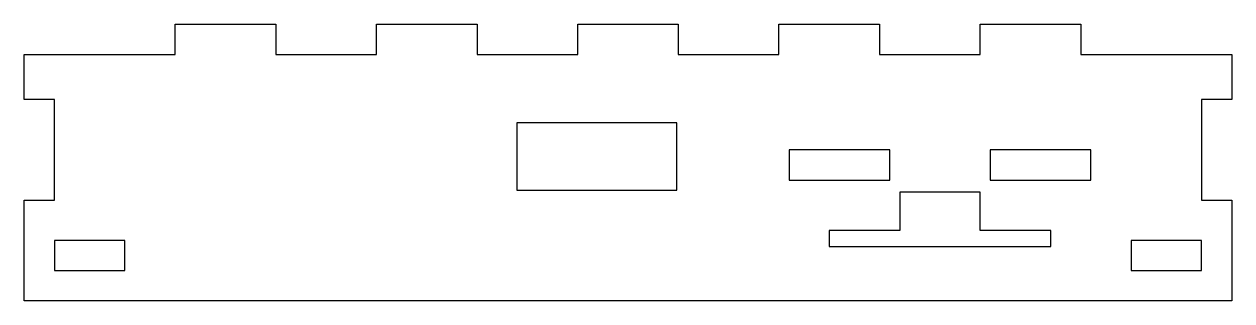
# Model space of a CAD drawing. Header units: millimetres. Extents: x -105 to 15, y -22 to 6.
import ezdxf

# ---------------------------------------------------------------- set-up
doc = ezdxf.new("R2010")
doc.units = ezdxf.units.MM
doc.layers.get('0').update_dxf_attribs({"linetype": 'CONTINUOUS'})

msp = doc.modelspace()

# ---------------------------------------------------------------- linework, layer by layer
for points in [[(12, -12), (15, -12), (15, -22), (-105, -22), (-105, -12), (-102, -12), (-102, -2), (-105, -2), (-105, 2.5), (-90, 2.5), (-90, 5.5), (-80, 5.5), (-80, 2.5), (-70, 2.5), (-70, 5.5), (-60, 5.5), (-60, 2.5), (-50, 2.5), (-50, 5.5), (-40, 5.5), (-40, 2.5), (-30, 2.5), (-30, 5.5), (-20, 5.5), (-20, 2.5), (-10, 2.5), (-10, 5.5), (0, 5.5), (0, 2.5), (15, 2.5), (15, -2), (12, -2)], [(-56.04, -4.3), (-56.04, -11), (-40.14, -11), (-40.14, -4.3)], [(-19, -10), (-19, -7), (-29, -7), (-29, -10)], [(1, -10), (1, -7), (-9, -7), (-9, -10)], [(-18, -15), (-25, -15), (-25, -16.6), (-3, -16.6), (-3, -15), (-10, -15), (-10, -11.2), (-18, -11.2)], [(-102, -16), (-102, -19), (-95, -19), (-95, -16)], [(12, -19), (12, -16), (5, -16), (5, -19)]]:
    msp.add_lwpolyline(points, close=True)

doc.saveas('drawing.dxf')
